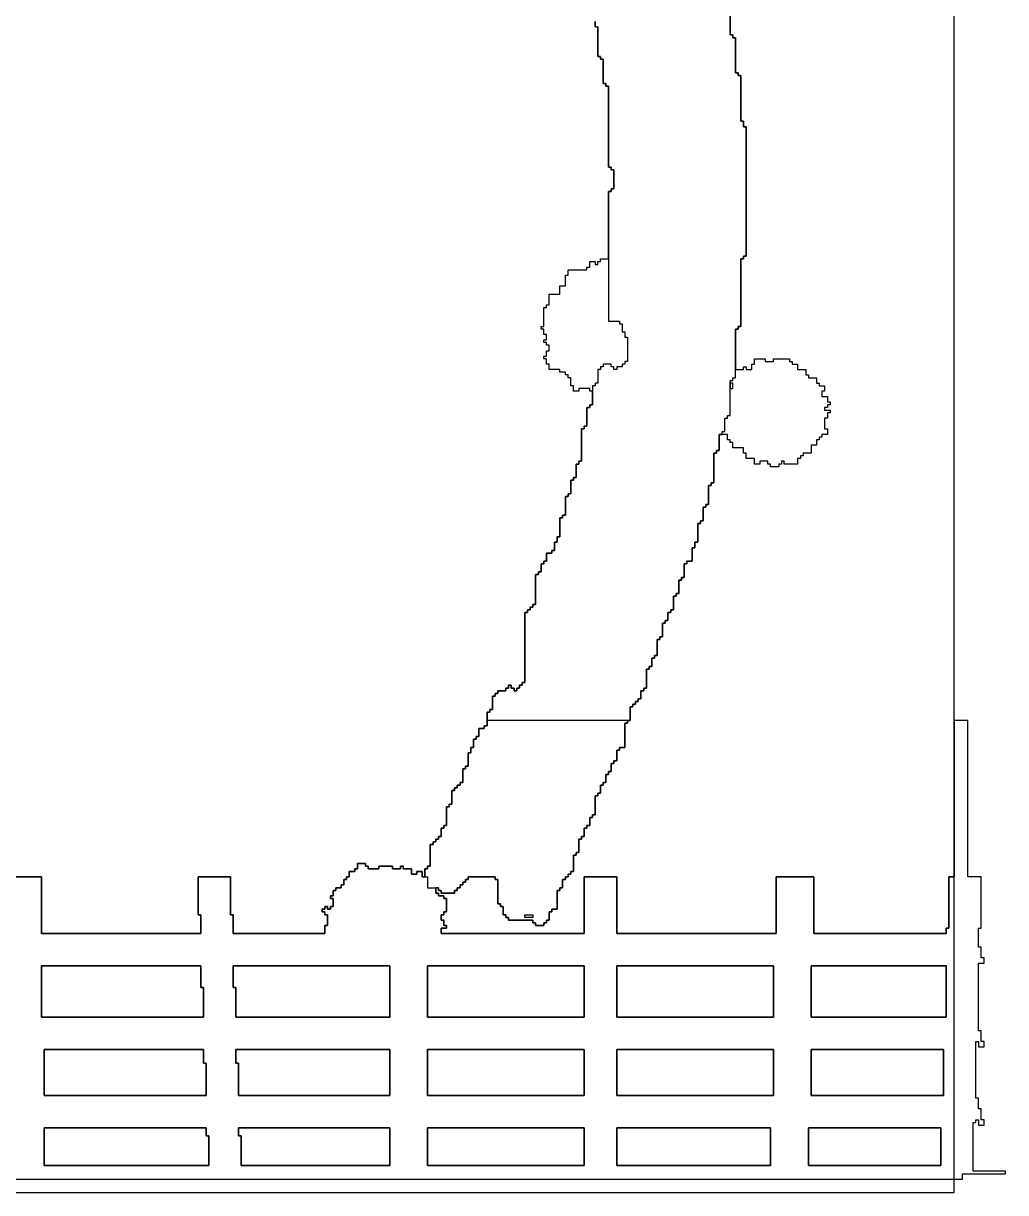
# Model space of a CAD drawing. Header units: millimetres. Extents: x 0 to 6624, y -35 to 3500.
# Drawn here: x 5784 to 6624, y 0 to 999 of the extents above; entities that cross this region are included whole.
import ezdxf

# ---------------------------------------------------------------- set-up
doc = ezdxf.new("R2010")
doc.units = ezdxf.units.MM
for name, color, linetype in [('AUTHORITY_DIMENSIONS', 7, 'Continuous'), ('garden_ground', 7, 'Continuous'), ('stream', 7, 'Continuous'), ('yotsume_gaki', 7, 'Continuous')]:
    doc.layers.add(name, color=color, linetype=linetype)

msp = doc.modelspace()

# ---------------------------------------------------------------- linework, layer by layer
at = {"layer": 'AUTHORITY_DIMENSIONS'}
msp.add_lwpolyline([(4080, 0), (6580, 0), (6580, 3500), (4080, 3500)], close=True, dxfattribs=at)
at = {"layer": 'garden_ground'}
for points in [[(6388.4, 1026.02), (6388.4, 989.13), (6390.71, 989.13), (6390.71, 986.82), (6393.02, 986.82), (6393.02, 956.85), (6395.33, 956.85), (6395.33, 954.55), (6397.64, 954.55), (6397.64, 915.35), (6399.94, 915.35), (6399.94, 910.74), (6402.25, 910.74), (6402.25, 800.07), (6399.94, 800.07), (6399.94, 797.76), (6397.64, 797.76), (6397.64, 740.12), (6395.33, 740.12), (6395.33, 737.81), (6393.02, 737.81), (6393.02, 703.23), (6399.94, 703.23), (6399.94, 705.53), (6402.25, 705.53), (6402.25, 703.23), (6406.87, 703.23), (6406.87, 707.84), (6409.18, 707.84), (6409.18, 712.45), (6418.41, 712.45), (6418.41, 710.14), (6425.34, 710.14), (6425.34, 712.45), (6439.19, 712.45), (6439.19, 710.14), (6441.5, 710.14), (6441.5, 707.84), (6446.11, 707.84), (6446.11, 703.23), (6453.04, 703.23), (6453.04, 698.62), (6455.35, 698.62), (6455.35, 696.31), (6462.27, 696.31), (6462.27, 691.7), (6464.58, 691.7), (6464.58, 689.39), (6469.2, 689.39), (6469.2, 684.78), (6466.89, 684.78), (6466.89, 680.17), (6471.51, 680.17), (6471.51, 675.56), (6473.81, 675.56), (6473.81, 673.25), (6471.51, 673.25), (6471.51, 670.95), (6469.2, 670.95), (6469.2, 668.64), (6473.81, 668.64), (6473.81, 666.34), (6471.51, 666.34), (6471.51, 661.73), (6469.2, 661.73), (6469.2, 652.5), (6471.51, 652.5), (6471.51, 647.89), (6466.89, 647.89), (6466.89, 645.59), (6464.58, 645.59), (6464.58, 643.28), (6462.27, 643.28), (6462.27, 638.67), (6457.65, 638.67), (6457.65, 631.75), (6450.73, 631.75), (6450.73, 629.45), (6448.42, 629.45), (6448.42, 627.14), (6446.11, 627.14), (6446.11, 622.53), (6434.57, 622.53), (6434.57, 624.84), (6432.26, 624.84), (6432.26, 622.53), (6429.95, 622.53), (6429.95, 620.22), (6423.03, 620.22), (6423.03, 622.53), (6420.72, 622.53), (6420.72, 624.84), (6413.8, 624.84), (6413.8, 622.53), (6409.18, 622.53), (6409.18, 627.14), (6402.25, 627.14), (6402.25, 631.75), (6399.94, 631.75), (6399.94, 636.36), (6390.71, 636.36), (6390.71, 640.97), (6388.4, 640.97), (6388.4, 643.28), (6386.09, 643.28), (6386.09, 647.89), (6379.17, 647.89), (6379.17, 634.06), (6376.86, 634.06), (6376.86, 631.75), (6374.55, 631.75), (6374.55, 606.39), (6372.24, 606.39), (6372.24, 604.08), (6369.94, 604.08), (6369.94, 587.94), (6367.63, 587.94), (6367.63, 585.64), (6365.32, 585.64), (6365.32, 574.11), (6363.01, 574.11), (6363.01, 571.81), (6360.7, 571.81), (6360.7, 555.67), (6358.39, 555.67), (6358.39, 551.05), (6356.08, 551.05), (6356.08, 539.53), (6351.47, 539.53), (6351.47, 537.22), (6349.16, 537.22), (6349.16, 525.69), (6346.85, 525.69), (6346.85, 523.39), (6344.54, 523.39), (6344.54, 511.86), (6342.23, 511.86), (6342.23, 509.55), (6339.93, 509.55), (6339.93, 498.02), (6337.62, 498.02), (6337.62, 495.72), (6335.31, 495.72), (6335.31, 488.8), (6333, 488.8), (6333, 486.5), (6330.69, 486.5), (6330.69, 474.97), (6328.38, 474.97), (6328.38, 472.66), (6326.08, 472.66), (6326.08, 458.83), (6323.77, 458.83), (6323.77, 456.52), (6321.46, 456.52), (6321.46, 449.6), (6319.15, 449.6), (6319.15, 447.3), (6316.84, 447.3), (6316.84, 431.16), (6314.53, 431.16), (6314.53, 428.85), (6312.23, 428.85), (6312.23, 421.94), (6309.92, 421.94), (6309.92, 419.63), (6307.61, 419.63), (6307.61, 417.33), (6305.3, 417.33), (6305.3, 415.02), (6302.99, 415.02), (6302.99, 403.49), (6300.68, 403.49), (6300.68, 401.19), (6298.37, 401.19), (6298.37, 380.43), (6293.76, 380.43), (6293.76, 378.13), (6291.45, 378.13), (6291.45, 368.91), (6289.14, 368.91), (6289.14, 366.6), (6286.83, 366.6), (6286.83, 359.68), (6284.52, 359.68), (6284.52, 357.38), (6282.22, 357.38), (6282.22, 350.46), (6279.91, 350.46), (6279.91, 348.16), (6277.6, 348.16), (6277.6, 341.24), (6275.29, 341.24), (6275.29, 338.93), (6272.98, 338.93), (6272.98, 322.79), (6270.67, 322.79), (6270.67, 320.49), (6268.37, 320.49), (6268.37, 313.57), (6266.06, 313.57), (6266.06, 311.26), (6263.75, 311.26), (6263.75, 304.35), (6261.44, 304.35), (6261.44, 302.04), (6259.13, 302.04), (6259.13, 290.51), (6256.82, 290.51), (6256.82, 288.21), (6254.52, 288.21), (6254.52, 274.37), (6252.21, 274.37), (6252.21, 272.07), (6249.9, 272.07), (6249.9, 269.76), (6247.59, 269.76), (6247.59, 267.46), (6245.28, 267.46), (6245.28, 260.54), (6242.97, 260.54), (6242.97, 258.23), (6240.66, 258.23), (6240.66, 242.09), (6236.05, 242.09), (6236.05, 239.79), (6233.74, 239.79), (6233.74, 232.87), (6231.43, 232.87), (6231.43, 230.57), (6229.12, 230.57), (6229.12, 228.26), (6222.2, 228.26), (6222.2, 230.57), (6219.89, 230.57), (6219.89, 232.87), (6199.11, 232.87), (6199.11, 235.18), (6196.81, 235.18), (6196.81, 237.48), (6194.5, 237.48), (6194.5, 244.4), (6192.19, 244.4), (6192.19, 246.71), (6189.88, 246.71), (6189.88, 267.46), (6187.57, 267.46), (6187.57, 269.76), (6164.49, 269.76), (6164.49, 267.46), (6162.18, 267.46), (6162.18, 265.15), (6159.87, 265.15), (6159.87, 262.85), (6157.56, 262.85), (6157.56, 260.54), (6155.25, 260.54), (6155.25, 258.23), (6152.95, 258.23), (6152.95, 255.93), (6141.4, 255.93), (6141.4, 258.23), (6139.1, 258.23), (6139.1, 260.54), (6136.79, 260.54), (6136.79, 255.93), (6139.1, 255.93), (6139.1, 253.62), (6143.71, 253.62), (6143.71, 251.32), (6146.02, 251.32), (6146.02, 239.79), (6143.71, 239.79), (6143.71, 237.48), (6141.4, 237.48), (6141.4, 232.87), (6143.71, 232.87), (6143.71, 228.26), (6146.02, 228.26), (6146.02, 225.96), (6141.4, 225.96), (6141.4, 221.34), (6263.75, 221.34), (6263.75, 269.76), (6291.45, 269.76), (6291.45, 221.34), (6427.65, 221.34), (6427.65, 269.76), (6459.96, 269.76), (6459.96, 221.34), (6573.07, 221.34), (6573.07, 225.96), (6575.38, 225.96), (6575.38, 269.76), (6580, 269.76), (6580, 3500)], [(5772.06, 269.76), (5799.76, 269.76), (5799.76, 221.34), (5935.96, 221.34), (5935.96, 237.48), (5933.65, 237.48), (5933.65, 269.76), (5961.35, 269.76), (5961.35, 237.48), (5963.66, 237.48), (5963.66, 221.34), (6042.14, 221.34), (6042.14, 228.26), (6044.45, 228.26), (6044.45, 237.48), (6042.14, 237.48), (6042.14, 239.79), (6039.83, 239.79), (6039.83, 242.09), (6042.14, 242.09), (6042.14, 244.4), (6044.45, 244.4), (6044.45, 242.09), (6046.76, 242.09), (6046.76, 244.4), (6049.07, 244.4), (6049.07, 251.32), (6046.76, 251.32), (6046.76, 253.62), (6049.07, 253.62), (6049.07, 258.23), (6051.38, 258.23), (6051.38, 260.54), (6055.99, 260.54), (6055.99, 262.85), (6058.3, 262.85), (6058.3, 267.46), (6060.61, 267.46), (6060.61, 269.76), (6062.92, 269.76), (6062.92, 274.37), (6067.53, 274.37), (6067.53, 276.68), (6069.84, 276.68), (6069.84, 281.29), (6076.77, 281.29), (6076.77, 278.99), (6079.08, 278.99), (6079.08, 276.68), (6088.31, 276.68), (6088.31, 278.99), (6099.85, 278.99), (6099.85, 276.68), (6106.78, 276.68), (6106.78, 278.99), (6109.09, 278.99), (6109.09, 276.68), (6116.01, 276.68), (6116.01, 272.07), (6120.63, 272.07), (6120.63, 274.37), (6125.24, 274.37), (6125.24, 269.76), (6127.55, 269.76), (6127.55, 276.68), (6129.86, 276.68), (6129.86, 278.99), (6132.17, 278.99), (6132.17, 297.43), (6134.48, 297.43), (6134.48, 299.74), (6136.79, 299.74), (6136.79, 302.04), (6139.1, 302.04), (6139.1, 304.35), (6141.4, 304.35), (6141.4, 311.26), (6143.71, 311.26), (6143.71, 313.57), (6146.02, 313.57), (6146.02, 329.71), (6148.33, 329.71), (6148.33, 332.02), (6150.64, 332.02), (6150.64, 343.54), (6152.95, 343.54), (6152.95, 345.85), (6155.25, 345.85), (6155.25, 348.16), (6157.56, 348.16), (6157.56, 350.46), (6159.87, 350.46), (6159.87, 361.99), (6162.18, 361.99), (6162.18, 364.3), (6164.49, 364.3), (6164.49, 375.82), (6166.8, 375.82), (6166.8, 380.43), (6169.1, 380.43), (6169.1, 387.35), (6171.41, 387.35), (6171.41, 389.66), (6173.72, 389.66), (6173.72, 396.57), (6178.34, 396.57), (6178.34, 398.88), (6180.65, 398.88), (6180.65, 410.41), (6182.95, 410.41), (6182.95, 412.71), (6185.26, 412.71), (6185.26, 424.24), (6187.57, 424.24), (6187.57, 426.55), (6189.88, 426.55), (6189.88, 428.85), (6196.81, 428.85), (6196.81, 431.16), (6199.11, 431.16), (6199.11, 433.47), (6201.42, 433.47), (6201.42, 431.16), (6203.73, 431.16), (6203.73, 428.85), (6206.04, 428.85), (6206.04, 431.16), (6208.35, 431.16), (6208.35, 433.47), (6210.66, 433.47), (6210.66, 435.77), (6212.96, 435.77), (6212.96, 495.72), (6215.27, 495.72), (6215.27, 498.02), (6217.58, 498.02), (6217.58, 500.33), (6219.89, 500.33), (6219.89, 502.64), (6222.2, 502.64), (6222.2, 528), (6224.51, 528), (6224.51, 530.3), (6226.81, 530.3), (6226.81, 537.22), (6229.12, 537.22), (6229.12, 539.53), (6231.43, 539.53), (6231.43, 546.44), (6236.05, 546.44), (6236.05, 548.75), (6238.36, 548.75), (6238.36, 555.67), (6240.66, 555.67), (6240.66, 560.28), (6242.97, 560.28), (6242.97, 576.42), (6245.28, 576.42), (6245.28, 578.72), (6247.59, 578.72), (6247.59, 594.86), (6249.9, 594.86), (6249.9, 597.17), (6252.21, 597.17), (6252.21, 608.7), (6254.52, 608.7), (6254.52, 611), (6256.82, 611), (6256.82, 622.53), (6259.13, 622.53), (6259.13, 624.84), (6261.44, 624.84), (6261.44, 652.5), (6263.75, 652.5), (6263.75, 654.81), (6266.06, 654.81), (6266.06, 670.95), (6268.37, 670.95), (6268.37, 673.25), (6270.67, 673.25), (6270.67, 684.78), (6268.37, 684.78), (6268.37, 687.09), (6259.13, 687.09), (6259.13, 684.78), (6254.52, 684.78), (6254.52, 689.39), (6252.21, 689.39), (6252.21, 696.31), (6249.9, 696.31), (6249.9, 698.62), (6247.59, 698.62), (6247.59, 700.92), (6242.97, 700.92), (6242.97, 703.23), (6233.74, 703.23), (6233.74, 707.84), (6231.43, 707.84), (6231.43, 712.45), (6229.12, 712.45), (6229.12, 714.76), (6231.43, 714.76), (6231.43, 719.37), (6233.74, 719.37), (6233.74, 723.98), (6231.43, 723.98), (6231.43, 726.28), (6229.12, 726.28), (6229.12, 728.59), (6231.43, 728.59), (6231.43, 733.2), (6229.12, 733.2), (6229.12, 737.81), (6226.81, 737.81), (6226.81, 740.12), (6229.12, 740.12), (6229.12, 756.26), (6231.43, 756.26), (6231.43, 758.56), (6233.74, 758.56), (6233.74, 767.79), (6242.97, 767.79), (6242.97, 774.7), (6247.59, 774.7), (6247.59, 783.93), (6249.9, 783.93), (6249.9, 788.54), (6266.06, 788.54), (6266.06, 790.84), (6268.37, 790.84), (6268.37, 795.45), (6272.98, 795.45), (6272.98, 793.15), (6275.29, 793.15), (6275.29, 795.45), (6277.6, 795.45), (6277.6, 797.76), (6284.52, 797.76), (6284.52, 855.4), (6286.83, 855.4), (6286.83, 857.71), (6289.14, 857.71), (6289.14, 873.85), (6286.83, 873.85), (6286.83, 876.15), (6284.52, 876.15), (6284.52, 945.32), (6282.22, 945.32), (6282.22, 947.63), (6279.91, 947.63), (6279.91, 968.38), (6277.6, 968.38), (6277.6, 970.69), (6275.29, 970.69), (6275.29, 996.05), (6272.98, 996.05), (6272.98, 1000.66)]]:
    msp.add_lwpolyline(points, dxfattribs=at)
for points in [[(6388.4, 691.7), (6388.4, 687.09), (6390.71, 687.09), (6390.71, 691.7), (6388.4, 691.7)], [(5799.76, 193.68), (5799.76, 149.87), (5938.26, 149.87), (5938.26, 175.23), (5935.96, 175.23), (5935.96, 193.68), (5799.76, 193.68)], [(5963.66, 193.68), (5963.66, 175.23), (5965.96, 175.23), (5965.96, 149.87), (6097.54, 149.87), (6097.54, 193.68), (5963.66, 193.68)], [(6129.86, 193.68), (6129.86, 149.87), (6263.75, 149.87), (6263.75, 193.68), (6129.86, 193.68)], [(6291.45, 193.68), (6291.45, 149.87), (6425.34, 149.87), (6425.34, 193.68), (6291.45, 193.68)], [(6457.65, 193.68), (6457.65, 149.87), (6573.07, 149.87), (6573.07, 193.68), (6457.65, 193.68)], [(5802.07, 122.2), (5802.07, 83), (5940.57, 83), (5940.57, 110.67), (5938.26, 110.67), (5938.26, 122.2), (5802.07, 122.2)], [(5965.96, 122.2), (5965.96, 110.67), (5968.27, 110.67), (5968.27, 83), (6097.54, 83), (6097.54, 122.2), (5965.96, 122.2)], [(6129.86, 122.2), (6129.86, 83), (6263.75, 83), (6263.75, 122.2), (6129.86, 122.2)], [(6291.45, 122.2), (6291.45, 83), (6425.34, 83), (6425.34, 122.2), (6291.45, 122.2)], [(6457.65, 122.2), (6457.65, 83), (6570.77, 83), (6570.77, 122.2), (6457.65, 122.2)], [(5802.07, 55.34), (5802.07, 23.06), (5942.88, 23.06), (5942.88, 48.42), (5940.57, 48.42), (5940.57, 55.34), (5802.07, 55.34)], [(5968.27, 55.34), (5968.27, 48.42), (5970.58, 48.42), (5970.58, 23.06), (6097.54, 23.06), (6097.54, 55.34), (5968.27, 55.34)], [(6129.86, 55.34), (6129.86, 23.06), (6263.75, 23.06), (6263.75, 55.34), (6129.86, 55.34)], [(6291.45, 55.34), (6291.45, 23.06), (6423.03, 23.06), (6423.03, 55.34), (6291.45, 55.34)], [(6455.35, 55.34), (6455.35, 23.06), (6568.46, 23.06), (6568.46, 55.34), (6455.35, 55.34)]]:
    msp.add_lwpolyline(points, close=True, dxfattribs=at)
at = {"layer": 'stream'}
msp.add_lwpolyline([(6272.98, 1000.66), (6272.98, 996.05), (6275.29, 996.05), (6275.29, 970.69), (6277.6, 970.69), (6277.6, 968.38), (6279.91, 968.38), (6279.91, 947.63), (6282.22, 947.63), (6282.22, 945.32), (6284.52, 945.32), (6284.52, 876.15), (6286.83, 876.15), (6286.83, 873.85), (6289.14, 873.85), (6289.14, 857.71), (6286.83, 857.71), (6286.83, 855.4), (6284.52, 855.4), (6284.52, 744.73), (6293.76, 744.73), (6293.76, 742.42), (6296.07, 742.42), (6296.07, 735.51), (6298.37, 735.51), (6298.37, 730.9), (6300.68, 730.9), (6300.68, 710.14), (6298.37, 710.14), (6298.37, 707.84), (6296.07, 707.84), (6296.07, 705.53), (6291.45, 705.53), (6291.45, 703.23), (6289.14, 703.23), (6289.14, 705.53), (6286.83, 705.53), (6286.83, 707.84), (6279.91, 707.84), (6279.91, 705.53), (6277.6, 705.53), (6277.6, 703.23), (6275.29, 703.23), (6275.29, 691.7), (6272.98, 691.7), (6272.98, 689.39), (6270.67, 689.39), (6270.67, 673.25), (6268.37, 673.25), (6268.37, 670.95), (6266.06, 670.95), (6266.06, 654.81), (6263.75, 654.81), (6263.75, 652.5), (6261.44, 652.5), (6261.44, 624.84), (6259.13, 624.84), (6259.13, 622.53), (6256.82, 622.53), (6256.82, 611), (6254.52, 611), (6254.52, 608.7), (6252.21, 608.7), (6252.21, 597.17), (6249.9, 597.17), (6249.9, 594.86), (6247.59, 594.86), (6247.59, 578.72), (6245.28, 578.72), (6245.28, 576.42), (6242.97, 576.42), (6242.97, 560.28), (6240.66, 560.28), (6240.66, 555.67), (6238.36, 555.67), (6238.36, 548.75), (6236.05, 548.75), (6236.05, 546.44), (6231.43, 546.44), (6231.43, 539.53), (6229.12, 539.53), (6229.12, 537.22), (6226.81, 537.22), (6226.81, 530.3), (6224.51, 530.3), (6224.51, 528), (6222.2, 528), (6222.2, 502.64), (6219.89, 502.64), (6219.89, 500.33), (6217.58, 500.33), (6217.58, 498.02), (6215.27, 498.02), (6215.27, 495.72), (6212.96, 495.72), (6212.96, 435.77), (6210.66, 435.77), (6210.66, 433.47), (6208.35, 433.47), (6208.35, 431.16), (6206.04, 431.16), (6206.04, 428.85), (6203.73, 428.85), (6203.73, 431.16), (6201.42, 431.16), (6201.42, 433.47), (6199.11, 433.47), (6199.11, 431.16), (6196.81, 431.16), (6196.81, 428.85), (6189.88, 428.85), (6189.88, 426.55), (6187.57, 426.55), (6187.57, 424.24), (6185.26, 424.24), (6185.26, 412.71), (6182.95, 412.71), (6182.95, 410.41), (6180.65, 410.41), (6180.65, 398.88), (6178.34, 398.88), (6178.34, 396.57), (6173.72, 396.57), (6173.72, 389.66), (6171.41, 389.66), (6171.41, 387.35), (6169.1, 387.35), (6169.1, 380.43), (6166.8, 380.43), (6166.8, 375.82), (6164.49, 375.82), (6164.49, 364.3), (6162.18, 364.3), (6162.18, 361.99), (6159.87, 361.99), (6159.87, 350.46), (6157.56, 350.46), (6157.56, 348.16), (6155.25, 348.16), (6155.25, 345.85), (6152.95, 345.85), (6152.95, 343.54), (6150.64, 343.54), (6150.64, 332.02), (6148.33, 332.02), (6148.33, 329.71), (6146.02, 329.71), (6146.02, 313.57), (6143.71, 313.57), (6143.71, 311.26), (6141.4, 311.26), (6141.4, 304.35), (6139.1, 304.35), (6139.1, 302.04), (6136.79, 302.04), (6136.79, 299.74), (6134.48, 299.74), (6134.48, 297.43), (6132.17, 297.43), (6132.17, 278.99), (6129.86, 278.99), (6129.86, 276.68), (6127.55, 276.68), (6127.55, 269.76), (6129.86, 269.76), (6129.86, 260.54), (6139.1, 260.54), (6139.1, 258.23), (6141.4, 258.23), (6141.4, 255.93), (6152.95, 255.93), (6152.95, 258.23), (6155.25, 258.23), (6155.25, 260.54), (6157.56, 260.54), (6157.56, 262.85), (6159.87, 262.85), (6159.87, 265.15), (6162.18, 265.15), (6162.18, 267.46), (6164.49, 267.46), (6164.49, 269.76), (6187.57, 269.76), (6187.57, 267.46), (6189.88, 267.46), (6189.88, 246.71), (6192.19, 246.71), (6192.19, 244.4), (6194.5, 244.4), (6194.5, 237.48), (6196.81, 237.48), (6196.81, 235.18), (6199.11, 235.18), (6199.11, 232.87), (6219.89, 232.87), (6219.89, 230.57), (6222.2, 230.57), (6222.2, 228.26), (6229.12, 228.26), (6229.12, 230.57), (6231.43, 230.57), (6231.43, 232.87), (6233.74, 232.87), (6233.74, 239.79), (6236.05, 239.79), (6236.05, 242.09), (6240.66, 242.09), (6240.66, 258.23), (6242.97, 258.23), (6242.97, 260.54), (6245.28, 260.54), (6245.28, 267.46), (6247.59, 267.46), (6247.59, 269.76), (6249.9, 269.76), (6249.9, 272.07), (6252.21, 272.07), (6252.21, 274.37), (6254.52, 274.37), (6254.52, 288.21), (6256.82, 288.21), (6256.82, 290.51), (6259.13, 290.51), (6259.13, 302.04), (6261.44, 302.04), (6261.44, 304.35), (6263.75, 304.35), (6263.75, 311.26), (6266.06, 311.26), (6266.06, 313.57), (6268.37, 313.57), (6268.37, 320.49), (6270.67, 320.49), (6270.67, 322.79), (6272.98, 322.79), (6272.98, 338.93), (6275.29, 338.93), (6275.29, 341.24), (6277.6, 341.24), (6277.6, 348.16), (6279.91, 348.16), (6279.91, 350.46), (6282.22, 350.46), (6282.22, 357.38), (6284.52, 357.38), (6284.52, 359.68), (6286.83, 359.68), (6286.83, 366.6), (6289.14, 366.6), (6289.14, 368.91), (6291.45, 368.91), (6291.45, 378.13), (6293.76, 378.13), (6293.76, 380.43), (6298.37, 380.43), (6298.37, 401.19), (6300.68, 401.19), (6300.68, 403.49), (6302.99, 403.49), (6302.99, 415.02), (6305.3, 415.02), (6305.3, 417.33), (6307.61, 417.33), (6307.61, 419.63), (6309.92, 419.63), (6309.92, 421.94), (6312.23, 421.94), (6312.23, 428.85), (6314.53, 428.85), (6314.53, 431.16), (6316.84, 431.16), (6316.84, 447.3), (6319.15, 447.3), (6319.15, 449.6), (6321.46, 449.6), (6321.46, 456.52), (6323.77, 456.52), (6323.77, 458.83), (6326.08, 458.83), (6326.08, 472.66), (6328.38, 472.66), (6328.38, 474.97), (6330.69, 474.97), (6330.69, 486.5), (6333, 486.5), (6333, 488.8), (6335.31, 488.8), (6335.31, 495.72), (6337.62, 495.72), (6337.62, 498.02), (6339.93, 498.02), (6339.93, 509.55), (6342.23, 509.55), (6342.23, 511.86), (6344.54, 511.86), (6344.54, 523.39), (6346.85, 523.39), (6346.85, 525.69), (6349.16, 525.69), (6349.16, 537.22), (6351.47, 537.22), (6351.47, 539.53), (6356.08, 539.53), (6356.08, 551.05), (6358.39, 551.05), (6358.39, 555.67), (6360.7, 555.67), (6360.7, 571.81), (6363.01, 571.81), (6363.01, 574.11), (6365.32, 574.11), (6365.32, 585.64), (6367.63, 585.64), (6367.63, 587.94), (6369.94, 587.94), (6369.94, 604.08), (6372.24, 604.08), (6372.24, 606.39), (6374.55, 606.39), (6374.55, 631.75), (6376.86, 631.75), (6376.86, 634.06), (6379.17, 634.06), (6379.17, 647.89), (6381.48, 647.89), (6381.48, 650.2), (6383.79, 650.2), (6383.79, 661.73), (6386.09, 661.73), (6386.09, 664.03), (6388.4, 664.03), (6388.4, 694.01), (6390.71, 694.01), (6390.71, 696.31), (6393.02, 696.31), (6393.02, 737.81), (6395.33, 737.81), (6395.33, 740.12), (6397.64, 740.12), (6397.64, 797.76), (6399.94, 797.76), (6399.94, 800.07), (6402.25, 800.07), (6402.25, 910.74), (6399.94, 910.74), (6399.94, 915.35), (6397.64, 915.35), (6397.64, 954.55), (6395.33, 954.55), (6395.33, 956.85), (6393.02, 956.85), (6393.02, 986.82), (6390.71, 986.82), (6390.71, 989.13), (6388.4, 989.13), (6388.4, 1026.02)], dxfattribs=at)
msp.add_lwpolyline([(6212.96, 237.48), (6219.89, 237.48), (6219.89, 235.18), (6212.96, 235.18), (6212.96, 237.48)], close=True, dxfattribs=at)
at = {"layer": 'yotsume_gaki'}
msp.add_lwpolyline([(5652.02, 11.53), (6586.93, 11.53), (6586.93, 16.14), (6623.86, 16.14), (6623.86, 18.45), (6596.16, 18.45), (6596.16, 59.95), (6598.47, 59.95), (6598.47, 62.25), (6600.78, 62.25), (6600.78, 57.64), (6605.39, 57.64), (6605.39, 62.25), (6603.08, 62.25), (6603.08, 71.48), (6600.78, 71.48), (6600.78, 80.7), (6598.47, 80.7), (6598.47, 129.12), (6600.78, 129.12), (6600.78, 124.51), (6605.39, 124.51), (6605.39, 129.12), (6603.08, 129.12), (6603.08, 138.34), (6600.78, 138.34), (6600.78, 195.98), (6605.39, 195.98), (6605.39, 200.59), (6603.08, 200.59), (6603.08, 209.82), (6600.78, 209.82), (6600.78, 225.96), (6603.08, 225.96), (6603.08, 269.76), (6591.54, 269.76), (6591.54, 403.49), (6580, 403.49), (6580, 269.76), (6575.38, 269.76), (6575.38, 225.96), (6573.07, 225.96), (6573.07, 221.34), (6459.96, 221.34), (6459.96, 269.76), (6427.65, 269.76), (6427.65, 221.34), (6291.45, 221.34), (6291.45, 269.76), (6263.75, 269.76), (6263.75, 221.34), (6141.4, 221.34), (6141.4, 225.96), (6146.02, 225.96), (6146.02, 228.26), (6143.71, 228.26), (6143.71, 232.87), (6141.4, 232.87), (6141.4, 237.48), (6143.71, 237.48), (6143.71, 239.79), (6146.02, 239.79), (6146.02, 251.32), (6143.71, 251.32), (6143.71, 253.62), (6139.1, 253.62), (6139.1, 255.93), (6136.79, 255.93), (6136.79, 260.54), (6139.1, 260.54), (6139.1, 258.23), (6141.4, 258.23), (6141.4, 255.93), (6152.95, 255.93), (6152.95, 258.23), (6155.25, 258.23), (6155.25, 260.54), (6157.56, 260.54), (6157.56, 262.85), (6159.87, 262.85), (6159.87, 265.15), (6162.18, 265.15), (6162.18, 267.46), (6164.49, 267.46), (6164.49, 269.76), (6187.57, 269.76), (6187.57, 267.46), (6189.88, 267.46), (6189.88, 246.71), (6192.19, 246.71), (6192.19, 244.4), (6194.5, 244.4), (6194.5, 237.48), (6196.81, 237.48), (6196.81, 235.18), (6199.11, 235.18), (6199.11, 232.87), (6219.89, 232.87), (6219.89, 230.57), (6222.2, 230.57), (6222.2, 228.26), (6229.12, 228.26), (6229.12, 230.57), (6231.43, 230.57), (6231.43, 232.87), (6233.74, 232.87), (6233.74, 239.79), (6236.05, 239.79), (6236.05, 242.09), (6240.66, 242.09), (6240.66, 258.23), (6242.97, 258.23), (6242.97, 260.54), (6245.28, 260.54), (6245.28, 267.46), (6247.59, 267.46), (6247.59, 269.76), (6249.9, 269.76), (6249.9, 272.07), (6252.21, 272.07), (6252.21, 274.37), (6254.52, 274.37), (6254.52, 288.21), (6256.82, 288.21), (6256.82, 290.51), (6259.13, 290.51), (6259.13, 302.04), (6261.44, 302.04), (6261.44, 304.35), (6263.75, 304.35), (6263.75, 311.26), (6266.06, 311.26), (6266.06, 313.57), (6268.37, 313.57), (6268.37, 320.49), (6270.67, 320.49), (6270.67, 322.79), (6272.98, 322.79), (6272.98, 338.93), (6275.29, 338.93), (6275.29, 341.24), (6277.6, 341.24), (6277.6, 348.16), (6279.91, 348.16), (6279.91, 350.46), (6282.22, 350.46), (6282.22, 357.38), (6284.52, 357.38), (6284.52, 359.68), (6286.83, 359.68), (6286.83, 366.6), (6289.14, 366.6), (6289.14, 368.91), (6291.45, 368.91), (6291.45, 378.13), (6293.76, 378.13), (6293.76, 380.43), (6298.37, 380.43), (6298.37, 401.19), (6300.68, 401.19), (6300.68, 403.49), (6180.65, 403.49), (6180.65, 403.49), (6180.65, 398.88), (6178.34, 398.88), (6178.34, 396.57), (6173.72, 396.57), (6173.72, 389.66), (6171.41, 389.66), (6171.41, 387.35), (6169.1, 387.35), (6169.1, 380.43), (6166.8, 380.43), (6166.8, 375.82), (6164.49, 375.82), (6164.49, 364.3), (6162.18, 364.3), (6162.18, 361.99), (6159.87, 361.99), (6159.87, 350.46), (6157.56, 350.46), (6157.56, 348.16), (6155.25, 348.16), (6155.25, 345.85), (6152.95, 345.85), (6152.95, 343.54), (6150.64, 343.54), (6150.64, 332.02), (6148.33, 332.02), (6148.33, 329.71), (6146.02, 329.71), (6146.02, 313.57), (6143.71, 313.57), (6143.71, 311.26), (6141.4, 311.26), (6141.4, 304.35), (6139.1, 304.35), (6139.1, 302.04), (6136.79, 302.04), (6136.79, 299.74), (6134.48, 299.74), (6134.48, 297.43), (6132.17, 297.43), (6132.17, 278.99), (6129.86, 278.99), (6129.86, 276.68), (6127.55, 276.68), (6127.55, 269.76), (6125.24, 269.76), (6125.24, 274.37), (6120.63, 274.37), (6120.63, 272.07), (6116.01, 272.07), (6116.01, 276.68), (6109.09, 276.68), (6109.09, 278.99), (6106.78, 278.99), (6106.78, 276.68), (6099.85, 276.68), (6099.85, 278.99), (6088.31, 278.99), (6088.31, 276.68), (6079.08, 276.68), (6079.08, 278.99), (6076.77, 278.99), (6076.77, 281.29), (6069.84, 281.29), (6069.84, 276.68), (6067.53, 276.68), (6067.53, 274.37), (6062.92, 274.37), (6062.92, 269.76), (6060.61, 269.76), (6060.61, 267.46), (6058.3, 267.46), (6058.3, 262.85), (6055.99, 262.85), (6055.99, 260.54), (6051.38, 260.54), (6051.38, 258.23), (6049.07, 258.23), (6049.07, 253.62), (6046.76, 253.62), (6046.76, 251.32), (6049.07, 251.32), (6049.07, 244.4), (6046.76, 244.4), (6046.76, 242.09), (6044.45, 242.09), (6044.45, 244.4), (6042.14, 244.4), (6042.14, 242.09), (6039.83, 242.09), (6039.83, 239.79), (6042.14, 239.79), (6042.14, 237.48), (6044.45, 237.48), (6044.45, 228.26), (6042.14, 228.26), (6042.14, 221.34), (5963.66, 221.34), (5963.66, 237.48), (5961.35, 237.48), (5961.35, 269.76), (5933.65, 269.76), (5933.65, 237.48), (5935.96, 237.48), (5935.96, 221.34), (5799.76, 221.34), (5799.76, 269.76), (5772.06, 269.76)], dxfattribs=at)
for points in [[(5799.76, 193.68), (5935.96, 193.68), (5935.96, 175.23), (5938.26, 175.23), (5938.26, 149.87), (5799.76, 149.87), (5799.76, 193.68)], [(5963.66, 193.68), (6097.54, 193.68), (6097.54, 149.87), (5965.96, 149.87), (5965.96, 175.23), (5963.66, 175.23), (5963.66, 193.68)], [(6129.86, 193.68), (6263.75, 193.68), (6263.75, 149.87), (6129.86, 149.87), (6129.86, 193.68)], [(6291.45, 193.68), (6425.34, 193.68), (6425.34, 149.87), (6291.45, 149.87), (6291.45, 193.68)], [(6457.65, 193.68), (6573.07, 193.68), (6573.07, 149.87), (6457.65, 149.87), (6457.65, 193.68)], [(5802.07, 122.2), (5938.26, 122.2), (5938.26, 110.67), (5940.57, 110.67), (5940.57, 83), (5802.07, 83), (5802.07, 122.2)], [(5965.96, 122.2), (6097.54, 122.2), (6097.54, 83), (5968.27, 83), (5968.27, 110.67), (5965.96, 110.67), (5965.96, 122.2)], [(6129.86, 122.2), (6263.75, 122.2), (6263.75, 83), (6129.86, 83), (6129.86, 122.2)], [(6291.45, 122.2), (6425.34, 122.2), (6425.34, 83), (6291.45, 83), (6291.45, 122.2)], [(6457.65, 122.2), (6570.77, 122.2), (6570.77, 83), (6457.65, 83), (6457.65, 122.2)], [(5802.07, 55.34), (5940.57, 55.34), (5940.57, 48.42), (5942.88, 48.42), (5942.88, 23.06), (5802.07, 23.06), (5802.07, 55.34)], [(5968.27, 55.34), (6097.54, 55.34), (6097.54, 23.06), (5970.58, 23.06), (5970.58, 48.42), (5968.27, 48.42), (5968.27, 55.34)], [(6129.86, 55.34), (6263.75, 55.34), (6263.75, 23.06), (6129.86, 23.06), (6129.86, 55.34)], [(6291.45, 55.34), (6423.03, 55.34), (6423.03, 23.06), (6291.45, 23.06), (6291.45, 55.34)], [(6455.35, 55.34), (6568.46, 55.34), (6568.46, 23.06), (6455.35, 23.06), (6455.35, 55.34)]]:
    msp.add_lwpolyline(points, close=True, dxfattribs=at)

doc.saveas('drawing.dxf')
